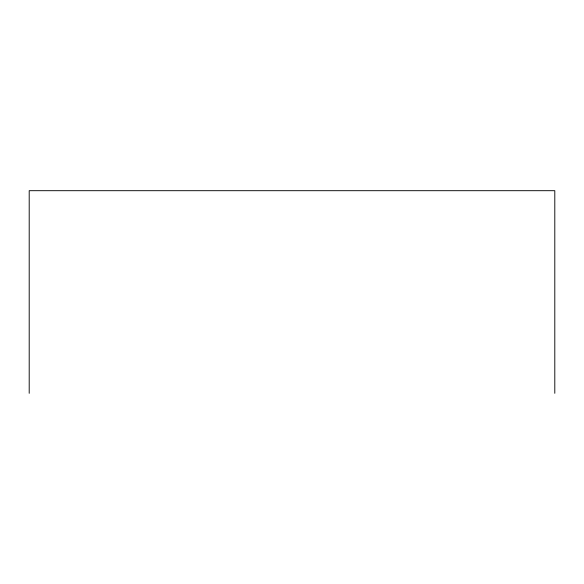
<?xml version="1.0" encoding="UTF-8"?>
<svg xmlns="http://www.w3.org/2000/svg" width="584" height="584" viewBox="0 0 584 584"><rect width="100%" height="100%" fill="white"/><g stroke="black" fill="none" stroke-linecap="round" stroke-linejoin="round"><path stroke-width="0.88" d="M554.8 393.309L554.8 190.691L29.2 190.691L29.2 393.309"/></g></svg>
